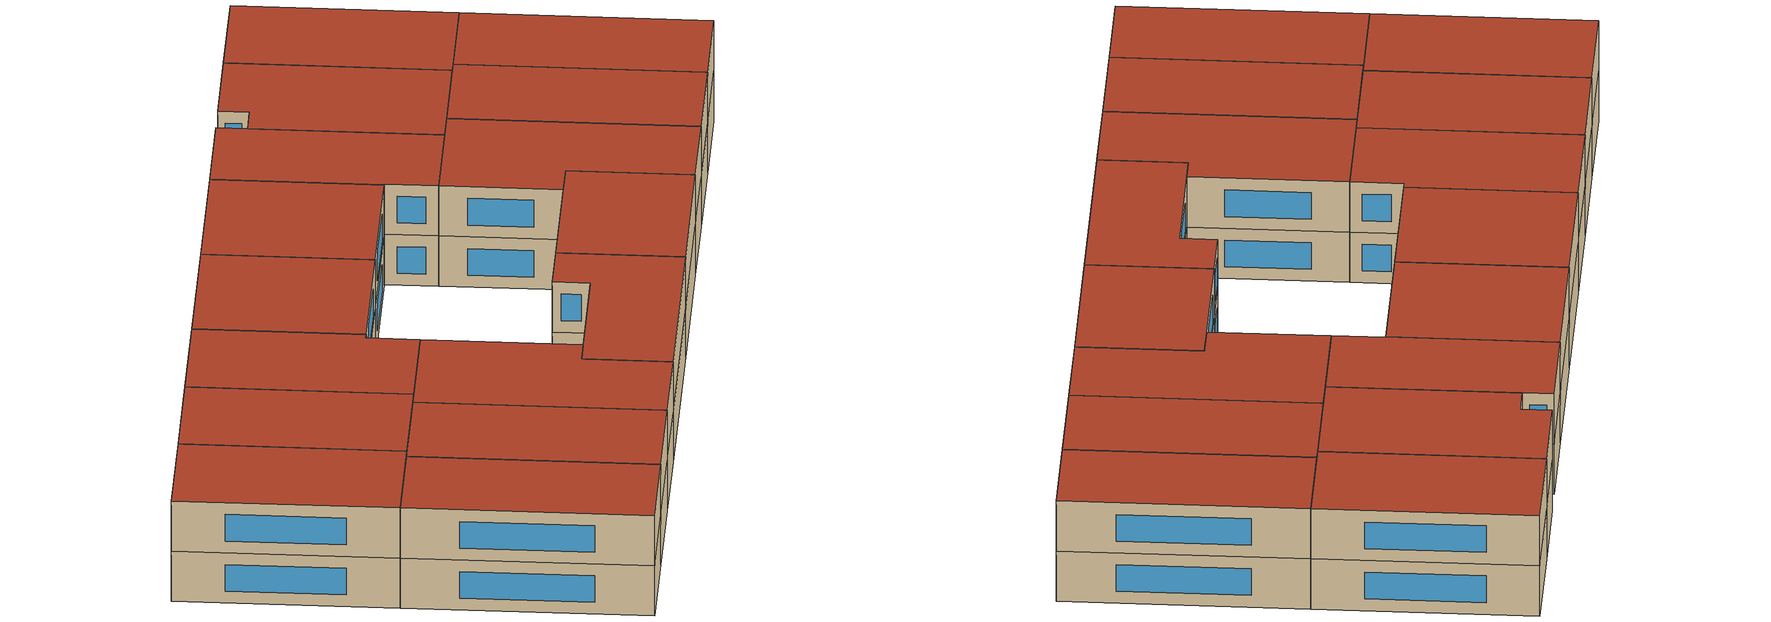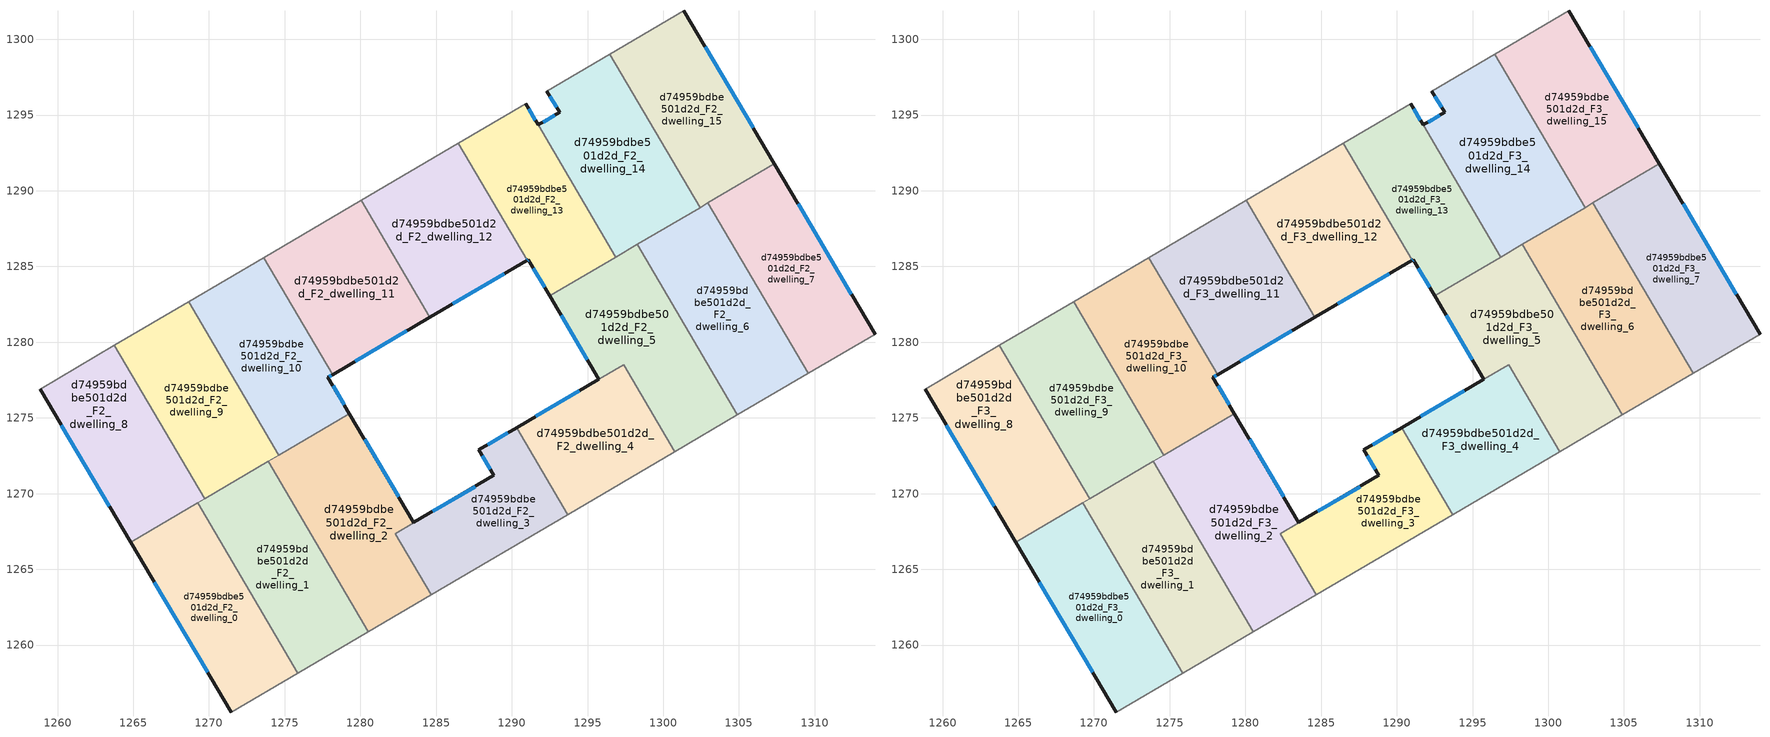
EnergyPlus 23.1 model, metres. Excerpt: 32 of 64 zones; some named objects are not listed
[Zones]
d74959bdbe501d2d_F2_dwelling_0
 floor to d74959bdbe501d2d_F1_dwelling_0 (EU_floor_Construction): 1269.25,1269.39 1275.86,1258.14 1271.47,1255.56 1264.82,1266.79 z6
 wall outside (EU_wall_Construction): 1264.82,1266.79 1271.47,1255.56 z6:9
 wall to d74959bdbe501d2d_F2_dwelling_1 (EU_wall_Construction): 1275.86,1258.14 1269.25,1269.39 z6:9
 wall adiabatic (EU_wall_Construction): 1271.47,1255.56 1275.86,1258.14 z6:9
 wall to d74959bdbe501d2d_F2_dwelling_8 (EU_wall_Construction): 1269.25,1269.39 1264.82,1266.79 z6:9
 window (EU_Window_Construction): 1266.38,1264.16 1269.91,1258.2 z6.7:8.3
d74959bdbe501d2d_F2_dwelling_1
 floor to d74959bdbe501d2d_F1_dwelling_1 (EU_floor_Construction): 1273.91,1272.14 1280.53,1260.88 1275.86,1258.14 1269.25,1269.39 z6
 wall to d74959bdbe501d2d_F2_dwelling_2 (EU_wall_Construction): 1280.53,1260.88 1273.91,1272.14 z6:9
 wall adiabatic (EU_wall_Construction): 1275.86,1258.14 1280.53,1260.88 z6:9
 wall to d74959bdbe501d2d_F2_dwelling_9 (EU_wall_Construction): 1273.91,1272.14 1269.71,1269.66 z6:9
 wall to d74959bdbe501d2d_F2_dwelling_8 (EU_wall_Construction): 1269.71,1269.66 1269.25,1269.39 z6:9
d74959bdbe501d2d_F2_dwelling_10
 floor to d74959bdbe501d2d_F1_dwelling_10 (EU_floor_Construction): 1273.62,1285.59 1278.16,1277.86 1277.86,1277.69 1279.28,1275.29 1274.6,1272.54 1268.66,1282.67 z6
 wall outside (EU_wall_Construction): 1279.28,1275.29 1277.86,1277.69 1278.16,1277.86 z6:9
 wall to d74959bdbe501d2d_F2_dwelling_9 (EU_wall_Construction): 1268.66,1282.67 1274.6,1272.54 z6:9
 wall adiabatic (EU_wall_Construction): 1273.62,1285.59 1268.66,1282.67 z6:9
 wall to d74959bdbe501d2d_F2_dwelling_11 (EU_wall_Construction): 1278.16,1277.86 1273.62,1285.59 z6:9
 wall to d74959bdbe501d2d_F2_dwelling_2 (EU_wall_Construction): 1274.6,1272.54 1279.28,1275.29 z6:9
 window (EU_Window_Construction): 1277.93,1277.73 1278.09,1277.82 / 1278.95,1275.85 1278.19,1277.12 z6.7:8.3
d74959bdbe501d2d_F2_dwelling_11
 floor to d74959bdbe501d2d_F1_dwelling_11 (EU_floor_Construction): 1280.05,1289.36 1284.58,1281.64 1278.16,1277.86 1273.62,1285.59 z6
 wall outside (EU_wall_Construction): 1278.16,1277.86 1284.58,1281.64 z6:9
 wall to d74959bdbe501d2d_F2_dwelling_12 (EU_wall_Construction): 1284.58,1281.64 1280.05,1289.36 z6:9
 wall adiabatic (EU_wall_Construction): 1280.05,1289.36 1273.62,1285.59 z6:9
 window (EU_Window_Construction): 1279.67,1278.75 1283.08,1280.75 z6.7:8.3
d74959bdbe501d2d_F2_dwelling_12
 floor to d74959bdbe501d2d_F1_dwelling_12 (EU_floor_Construction): 1286.47,1293.13 1291.01,1285.41 1284.58,1281.64 1280.05,1289.36 z6
 wall outside (EU_wall_Construction): 1284.58,1281.64 1291.01,1285.41 z6:9
 wall to d74959bdbe501d2d_F2_dwelling_13 (EU_wall_Construction): 1291.01,1285.41 1286.47,1293.13 z6:9
 wall adiabatic (EU_wall_Construction): 1286.47,1293.13 1280.05,1289.36 z6:9
 window (EU_Window_Construction): 1286.09,1282.52 1289.5,1284.53 z6.7:8.3
d74959bdbe501d2d_F2_dwelling_13
 floor to d74959bdbe501d2d_F1_dwelling_13 (EU_floor_Construction): 1291.74,1294.34 1296.87,1285.62 1292.49,1283.05 1291.08,1285.45 1291.01,1285.41 1286.47,1293.13 1290.91,1295.74 z6
 wall outside (EU_wall_Construction): 1291.74,1294.34 1290.91,1295.74 / 1291.01,1285.41 1291.08,1285.45 1292.49,1283.05 z6:9
 wall adiabatic (EU_wall_Construction): 1290.91,1295.74 1286.47,1293.13 z6:9
 wall to d74959bdbe501d2d_F2_dwelling_14 (EU_wall_Construction): 1296.87,1285.62 1291.74,1294.34 z6:9
 wall to d74959bdbe501d2d_F2_dwelling_5 (EU_wall_Construction): 1292.49,1283.05 1296.87,1285.62 z6:9
 window (EU_Window_Construction): 1291.55,1294.67 1291.11,1295.41 / 1291.41,1284.89 1292.16,1283.62 / 1291.02,1285.42 1291.06,1285.44 z6.7:8.3
d74959bdbe501d2d_F2_dwelling_14
 floor to d74959bdbe501d2d_F1_dwelling_14 (EU_floor_Construction): 1296.48,1299.02 1302.43,1288.89 1296.87,1285.62 1291.74,1294.34 1293.15,1295.18 1292.32,1296.58 z6
 wall outside (EU_wall_Construction): 1292.32,1296.58 1293.15,1295.18 1291.74,1294.34 z6:9
 wall adiabatic (EU_wall_Construction): 1296.48,1299.02 1292.32,1296.58 z6:9
 wall to d74959bdbe501d2d_F2_dwelling_15 (EU_wall_Construction): 1302.43,1288.89 1296.48,1299.02 z6:9
 wall to d74959bdbe501d2d_F2_dwelling_6 (EU_wall_Construction): 1298.28,1286.45 1302.43,1288.89 z6:9
 wall to d74959bdbe501d2d_F2_dwelling_5 (EU_wall_Construction): 1296.87,1285.62 1298.28,1286.45 z6:9
 window (EU_Window_Construction): 1292.82,1294.98 1292.07,1294.54 / 1292.51,1296.25 1292.95,1295.5 z6.7:8.3
d74959bdbe501d2d_F2_dwelling_15
 floor to d74959bdbe501d2d_F1_dwelling_15 (EU_floor_Construction): 1301.37,1301.89 1307.34,1291.78 1302.43,1288.89 1296.48,1299.02 z6
 wall outside (EU_wall_Construction): 1307.34,1291.78 1301.37,1301.89 z6:9
 wall adiabatic (EU_wall_Construction): 1301.37,1301.89 1296.48,1299.02 z6:9
 wall to d74959bdbe501d2d_F2_dwelling_7 (EU_wall_Construction): 1302.95,1289.2 1307.34,1291.78 z6:9
 wall to d74959bdbe501d2d_F2_dwelling_6 (EU_wall_Construction): 1302.43,1288.89 1302.95,1289.2 z6:9
 window (EU_Window_Construction): 1305.94,1294.15 1302.77,1299.51 z6.7:8.3
d74959bdbe501d2d_F2_dwelling_2
 floor to d74959bdbe501d2d_F1_dwelling_2 (EU_floor_Construction): 1279.28,1275.29 1283.53,1268.09 1282.3,1267.37 1284.68,1263.32 1280.53,1260.88 1273.91,1272.14 z6
 wall outside (EU_wall_Construction): 1283.53,1268.09 1279.28,1275.29 z6:9
 wall to d74959bdbe501d2d_F2_dwelling_3 (EU_wall_Construction): 1284.68,1263.32 1282.3,1267.37 1283.53,1268.09 z6:9
 wall adiabatic (EU_wall_Construction): 1280.53,1260.88 1284.68,1263.32 z6:9
 wall to d74959bdbe501d2d_F2_dwelling_9 (EU_wall_Construction): 1274.6,1272.54 1273.91,1272.14 z6:9
 window (EU_Window_Construction): 1282.53,1269.78 1280.28,1273.6 z6.7:8.3
d74959bdbe501d2d_F2_dwelling_3
 floor to d74959bdbe501d2d_F1_dwelling_3 (EU_floor_Construction): 1290.31,1274.36 1293.69,1268.61 1284.68,1263.32 1282.3,1267.37 1283.53,1268.1 1288.81,1271.2 1287.81,1272.89 z6
 wall outside (EU_wall_Construction): 1290.31,1274.36 1287.81,1272.89 1288.81,1271.2 1283.53,1268.1 z6:9
 wall to d74959bdbe501d2d_F2_dwelling_4 (EU_wall_Construction): 1293.69,1268.61 1290.31,1274.36 z6:9
 wall adiabatic (EU_wall_Construction): 1284.68,1263.32 1293.69,1268.61 z6:9
 window (EU_Window_Construction): 1289.73,1274.02 1288.4,1273.24 / 1287.57,1270.47 1284.77,1268.82 / 1288.04,1272.49 1288.57,1271.6 z6.7:8.3
d74959bdbe501d2d_F2_dwelling_4
 floor to d74959bdbe501d2d_F1_dwelling_4 (EU_floor_Construction): 1297.38,1278.5 1300.75,1272.76 1293.69,1268.61 1290.31,1274.36 1295.75,1277.55 z6
 wall outside (EU_wall_Construction): 1295.74,1277.55 1290.31,1274.36 z6:9
 wall adiabatic (EU_wall_Construction): 1293.69,1268.61 1300.75,1272.76 z6:9
 wall to d74959bdbe501d2d_F2_dwelling_5 (EU_wall_Construction): 1300.75,1272.76 1297.38,1278.5 1295.75,1277.55 z6:9
 window (EU_Window_Construction): 1294.47,1276.8 1291.59,1275.11 z6.7:8.3
d74959bdbe501d2d_F2_dwelling_5
 floor to d74959bdbe501d2d_F1_dwelling_5 (EU_floor_Construction): 1298.28,1286.45 1304.89,1275.19 1300.75,1272.76 1297.38,1278.51 1295.75,1277.55 1292.49,1283.05 z6
 wall outside (EU_wall_Construction): 1292.49,1283.05 1295.75,1277.55 z6:9
 wall adiabatic (EU_wall_Construction): 1300.75,1272.76 1304.89,1275.19 z6:9
 wall to d74959bdbe501d2d_F2_dwelling_6 (EU_wall_Construction): 1304.89,1275.19 1298.28,1286.45 z6:9
 window (EU_Window_Construction): 1293.26,1281.76 1294.98,1278.84 z6.7:8.3
d74959bdbe501d2d_F2_dwelling_6
 floor to d74959bdbe501d2d_F1_dwelling_6 (EU_floor_Construction): 1302.95,1289.2 1309.57,1277.94 1304.89,1275.19 1298.28,1286.45 z6
 wall to d74959bdbe501d2d_F2_dwelling_7 (EU_wall_Construction): 1309.57,1277.94 1302.95,1289.2 z6:9
 wall adiabatic (EU_wall_Construction): 1304.89,1275.19 1309.57,1277.94 z6:9
d74959bdbe501d2d_F2_dwelling_7
 floor to d74959bdbe501d2d_F1_dwelling_7 (EU_floor_Construction): 1307.34,1291.78 1313.98,1280.53 1309.57,1277.94 1302.95,1289.2 z6
 wall outside (EU_wall_Construction): 1313.98,1280.53 1307.34,1291.78 z6:9
 wall adiabatic (EU_wall_Construction): 1309.57,1277.94 1313.98,1280.53 z6:9
 window (EU_Window_Construction): 1312.42,1283.17 1308.9,1289.14 z6.7:8.3
d74959bdbe501d2d_F2_dwelling_8
 floor to d74959bdbe501d2d_F1_dwelling_8 (EU_floor_Construction): 1263.76,1279.79 1269.71,1269.66 1264.82,1266.79 1258.84,1276.9 z6
 wall outside (EU_wall_Construction): 1258.84,1276.9 1264.82,1266.79 z6:9
 wall to d74959bdbe501d2d_F2_dwelling_9 (EU_wall_Construction): 1269.71,1269.66 1263.76,1279.79 z6:9
 wall adiabatic (EU_wall_Construction): 1263.76,1279.79 1258.84,1276.9 z6:9
 window (EU_Window_Construction): 1260.25,1274.53 1263.42,1269.17 z6.7:8.3
d74959bdbe501d2d_F2_dwelling_9
 floor to d74959bdbe501d2d_F1_dwelling_9 (EU_floor_Construction): 1268.66,1282.67 1274.6,1272.54 1269.71,1269.66 1263.76,1279.79 z6
 wall adiabatic (EU_wall_Construction): 1268.66,1282.67 1263.76,1279.79 z6:9
d74959bdbe501d2d_F3_dwelling_0
 floor to d74959bdbe501d2d_F2_dwelling_0 (EU_floor_Construction): 1269.25,1269.39 1275.86,1258.14 1271.47,1255.56 1264.82,1266.79 z9
 wall outside (EU_wall_Construction): 1264.82,1266.79 1271.47,1255.56 z9:12
 wall to d74959bdbe501d2d_F3_dwelling_1 (EU_wall_Construction): 1275.86,1258.14 1269.25,1269.39 z9:12
 wall adiabatic (EU_wall_Construction): 1271.47,1255.56 1275.86,1258.14 z9:12
 wall to d74959bdbe501d2d_F3_dwelling_8 (EU_wall_Construction): 1269.25,1269.39 1264.82,1266.79 z9:12
 window (EU_Window_Construction): 1266.38,1264.16 1269.91,1258.2 z9.7:11.3
 roof outside (EU_roof_Construction): 1275.86,1258.14 1269.25,1269.39 1264.82,1266.79 1271.47,1255.56 z12
d74959bdbe501d2d_F3_dwelling_1
 floor to d74959bdbe501d2d_F2_dwelling_1 (EU_floor_Construction): 1273.91,1272.14 1280.53,1260.88 1275.86,1258.14 1269.25,1269.39 z9
 wall to d74959bdbe501d2d_F3_dwelling_2 (EU_wall_Construction): 1280.53,1260.88 1273.91,1272.14 z9:12
 wall adiabatic (EU_wall_Construction): 1275.86,1258.14 1280.53,1260.88 z9:12
 wall to d74959bdbe501d2d_F3_dwelling_9 (EU_wall_Construction): 1273.91,1272.14 1269.71,1269.66 z9:12
 wall to d74959bdbe501d2d_F3_dwelling_8 (EU_wall_Construction): 1269.71,1269.66 1269.25,1269.39 z9:12
 roof outside (EU_roof_Construction): 1280.53,1260.88 1273.91,1272.14 1269.25,1269.39 1275.86,1258.14 z12
d74959bdbe501d2d_F3_dwelling_10
 floor to d74959bdbe501d2d_F2_dwelling_10 (EU_floor_Construction): 1273.62,1285.59 1278.16,1277.86 1277.86,1277.69 1279.28,1275.29 1274.6,1272.54 1268.66,1282.67 z9
 wall outside (EU_wall_Construction): 1279.28,1275.29 1277.86,1277.69 1278.16,1277.86 z9:12
 wall to d74959bdbe501d2d_F3_dwelling_9 (EU_wall_Construction): 1268.66,1282.67 1274.6,1272.54 z9:12
 wall adiabatic (EU_wall_Construction): 1273.62,1285.59 1268.66,1282.67 z9:12
 wall to d74959bdbe501d2d_F3_dwelling_11 (EU_wall_Construction): 1278.16,1277.86 1273.62,1285.59 z9:12
 wall to d74959bdbe501d2d_F3_dwelling_2 (EU_wall_Construction): 1274.6,1272.54 1279.28,1275.29 z9:12
 window (EU_Window_Construction): 1277.93,1277.73 1278.09,1277.82 / 1278.95,1275.85 1278.19,1277.12 z9.7:11.3
 roof outside (EU_roof_Construction): 1279.28,1275.29 1277.86,1277.69 1278.16,1277.86 1273.62,1285.59 1268.66,1282.67 1274.6,1272.54 z12
d74959bdbe501d2d_F3_dwelling_11
 floor to d74959bdbe501d2d_F2_dwelling_11 (EU_floor_Construction): 1280.05,1289.36 1284.58,1281.64 1278.16,1277.86 1273.62,1285.59 z9
 wall outside (EU_wall_Construction): 1278.16,1277.86 1284.58,1281.64 z9:12
 wall to d74959bdbe501d2d_F3_dwelling_12 (EU_wall_Construction): 1284.58,1281.64 1280.05,1289.36 z9:12
 wall adiabatic (EU_wall_Construction): 1280.05,1289.36 1273.62,1285.59 z9:12
 window (EU_Window_Construction): 1279.67,1278.75 1283.08,1280.75 z9.7:11.3
 roof outside (EU_roof_Construction): 1284.58,1281.64 1280.05,1289.36 1273.62,1285.59 1278.16,1277.86 z12
d74959bdbe501d2d_F3_dwelling_12
 floor to d74959bdbe501d2d_F2_dwelling_12 (EU_floor_Construction): 1286.47,1293.13 1291.01,1285.41 1284.58,1281.64 1280.05,1289.36 z9
 wall outside (EU_wall_Construction): 1284.58,1281.64 1291.01,1285.41 z9:12
 wall to d74959bdbe501d2d_F3_dwelling_13 (EU_wall_Construction): 1291.01,1285.41 1286.47,1293.13 z9:12
 wall adiabatic (EU_wall_Construction): 1286.47,1293.13 1280.05,1289.36 z9:12
 window (EU_Window_Construction): 1286.09,1282.52 1289.5,1284.53 z9.7:11.3
 roof outside (EU_roof_Construction): 1291.01,1285.41 1286.47,1293.13 1280.05,1289.36 1284.58,1281.64 z12
d74959bdbe501d2d_F3_dwelling_13
 floor to d74959bdbe501d2d_F2_dwelling_13 (EU_floor_Construction): 1291.74,1294.34 1296.87,1285.62 1292.49,1283.05 1291.08,1285.45 1291.01,1285.41 1286.47,1293.13 1290.91,1295.74 z9
 wall outside (EU_wall_Construction): 1291.74,1294.34 1290.91,1295.74 / 1291.01,1285.41 1291.08,1285.45 1292.49,1283.05 z9:12
 wall adiabatic (EU_wall_Construction): 1290.91,1295.74 1286.47,1293.13 z9:12
 wall to d74959bdbe501d2d_F3_dwelling_14 (EU_wall_Construction): 1296.87,1285.62 1291.74,1294.34 z9:12
 wall to d74959bdbe501d2d_F3_dwelling_5 (EU_wall_Construction): 1292.49,1283.05 1296.87,1285.62 z9:12
 window (EU_Window_Construction): 1291.55,1294.67 1291.11,1295.41 / 1291.41,1284.89 1292.16,1283.62 / 1291.02,1285.42 1291.06,1285.44 z9.7:11.3
 roof outside (EU_roof_Construction): 1296.87,1285.62 1291.74,1294.34 1290.91,1295.74 1286.47,1293.13 1291.01,1285.41 1291.08,1285.45 1292.49,1283.05 z12
d74959bdbe501d2d_F3_dwelling_14
 floor to d74959bdbe501d2d_F2_dwelling_14 (EU_floor_Construction): 1296.48,1299.02 1302.43,1288.89 1296.87,1285.62 1291.74,1294.34 1293.15,1295.18 1292.32,1296.58 z9
 wall outside (EU_wall_Construction): 1292.32,1296.58 1293.15,1295.18 1291.74,1294.34 z9:12
 wall adiabatic (EU_wall_Construction): 1296.48,1299.02 1292.32,1296.58 z9:12
 wall to d74959bdbe501d2d_F3_dwelling_15 (EU_wall_Construction): 1302.43,1288.89 1296.48,1299.02 z9:12
 wall to d74959bdbe501d2d_F3_dwelling_6 (EU_wall_Construction): 1298.28,1286.45 1302.43,1288.89 z9:12
 wall to d74959bdbe501d2d_F3_dwelling_5 (EU_wall_Construction): 1296.87,1285.62 1298.28,1286.45 z9:12
 window (EU_Window_Construction): 1292.82,1294.98 1292.07,1294.54 / 1292.51,1296.25 1292.95,1295.5 z9.7:11.3
 roof outside (EU_roof_Construction): 1302.43,1288.89 1296.48,1299.02 1292.32,1296.58 1293.15,1295.18 1291.74,1294.34 1296.87,1285.62 z12
d74959bdbe501d2d_F3_dwelling_15
 floor to d74959bdbe501d2d_F2_dwelling_15 (EU_floor_Construction): 1301.37,1301.89 1307.34,1291.78 1302.43,1288.89 1296.48,1299.02 z9
 wall outside (EU_wall_Construction): 1307.34,1291.78 1301.37,1301.89 z9:12
 wall adiabatic (EU_wall_Construction): 1301.37,1301.89 1296.48,1299.02 z9:12
 wall to d74959bdbe501d2d_F3_dwelling_7 (EU_wall_Construction): 1302.95,1289.2 1307.34,1291.78 z9:12
 wall to d74959bdbe501d2d_F3_dwelling_6 (EU_wall_Construction): 1302.43,1288.89 1302.95,1289.2 z9:12
 window (EU_Window_Construction): 1305.94,1294.15 1302.77,1299.51 z9.7:11.3
 roof outside (EU_roof_Construction): 1307.34,1291.78 1301.37,1301.89 1296.48,1299.02 1302.43,1288.89 z12
d74959bdbe501d2d_F3_dwelling_2
 floor to d74959bdbe501d2d_F2_dwelling_2 (EU_floor_Construction): 1279.28,1275.29 1283.53,1268.09 1282.3,1267.37 1284.68,1263.32 1280.53,1260.88 1273.91,1272.14 z9
 wall outside (EU_wall_Construction): 1283.53,1268.09 1279.28,1275.29 z9:12
 wall to d74959bdbe501d2d_F3_dwelling_3 (EU_wall_Construction): 1284.68,1263.32 1282.3,1267.37 1283.53,1268.09 z9:12
 wall adiabatic (EU_wall_Construction): 1280.53,1260.88 1284.68,1263.32 z9:12
 wall to d74959bdbe501d2d_F3_dwelling_9 (EU_wall_Construction): 1274.6,1272.54 1273.91,1272.14 z9:12
 window (EU_Window_Construction): 1282.53,1269.78 1280.28,1273.6 z9.7:11.3
 roof outside (EU_roof_Construction): 1284.68,1263.32 1282.3,1267.37 1283.53,1268.09 1279.28,1275.29 1273.91,1272.14 1280.53,1260.88 z12
d74959bdbe501d2d_F3_dwelling_3
 floor to d74959bdbe501d2d_F2_dwelling_3 (EU_floor_Construction): 1290.31,1274.36 1293.69,1268.61 1284.68,1263.32 1282.3,1267.37 1283.53,1268.1 1288.81,1271.2 1287.81,1272.89 z9
 wall outside (EU_wall_Construction): 1290.31,1274.36 1287.81,1272.89 1288.81,1271.2 1283.53,1268.1 z9:12
 wall to d74959bdbe501d2d_F3_dwelling_4 (EU_wall_Construction): 1293.69,1268.61 1290.31,1274.36 z9:12
 wall adiabatic (EU_wall_Construction): 1284.68,1263.32 1293.69,1268.61 z9:12
 window (EU_Window_Construction): 1289.73,1274.02 1288.4,1273.24 / 1287.57,1270.47 1284.77,1268.82 / 1288.04,1272.49 1288.57,1271.6 z9.7:11.3
 roof outside (EU_roof_Construction): 1293.69,1268.61 1290.31,1274.36 1287.81,1272.89 1288.81,1271.2 1283.53,1268.1 1282.3,1267.37 1284.68,1263.32 z12
d74959bdbe501d2d_F3_dwelling_4
 floor to d74959bdbe501d2d_F2_dwelling_4 (EU_floor_Construction): 1297.38,1278.5 1300.75,1272.76 1293.69,1268.61 1290.31,1274.36 1295.75,1277.55 z9
 wall outside (EU_wall_Construction): 1295.74,1277.55 1290.31,1274.36 z9:12
 wall adiabatic (EU_wall_Construction): 1293.69,1268.61 1300.75,1272.76 z9:12
 wall to d74959bdbe501d2d_F3_dwelling_5 (EU_wall_Construction): 1300.75,1272.76 1297.38,1278.5 1295.75,1277.55 z9:12
 window (EU_Window_Construction): 1294.47,1276.8 1291.59,1275.11 z9.7:11.3
 roof outside (EU_roof_Construction): 1300.75,1272.76 1297.38,1278.5 1295.75,1277.55 1290.31,1274.36 1293.69,1268.61 z12
d74959bdbe501d2d_F3_dwelling_5
 floor to d74959bdbe501d2d_F2_dwelling_5 (EU_floor_Construction): 1298.28,1286.45 1304.89,1275.19 1300.75,1272.76 1297.38,1278.51 1295.75,1277.55 1292.49,1283.05 z9
 wall outside (EU_wall_Construction): 1292.49,1283.05 1295.75,1277.55 z9:12
 wall adiabatic (EU_wall_Construction): 1300.75,1272.76 1304.89,1275.19 z9:12
 wall to d74959bdbe501d2d_F3_dwelling_6 (EU_wall_Construction): 1304.89,1275.19 1298.28,1286.45 z9:12
 window (EU_Window_Construction): 1293.26,1281.76 1294.98,1278.84 z9.7:11.3
 roof outside (EU_roof_Construction): 1304.89,1275.19 1298.28,1286.45 1292.49,1283.05 1295.75,1277.55 1297.38,1278.51 1300.75,1272.76 z12
d74959bdbe501d2d_F3_dwelling_6
 floor to d74959bdbe501d2d_F2_dwelling_6 (EU_floor_Construction): 1302.95,1289.2 1309.57,1277.94 1304.89,1275.19 1298.28,1286.45 z9
 wall to d74959bdbe501d2d_F3_dwelling_7 (EU_wall_Construction): 1309.57,1277.94 1302.95,1289.2 z9:12
 wall adiabatic (EU_wall_Construction): 1304.89,1275.19 1309.57,1277.94 z9:12
 roof outside (EU_roof_Construction): 1309.57,1277.94 1302.95,1289.2 1298.28,1286.45 1304.89,1275.19 z12
d74959bdbe501d2d_F3_dwelling_7
 floor to d74959bdbe501d2d_F2_dwelling_7 (EU_floor_Construction): 1307.34,1291.78 1313.98,1280.53 1309.57,1277.94 1302.95,1289.2 z9
 wall outside (EU_wall_Construction): 1313.98,1280.53 1307.34,1291.78 z9:12
 wall adiabatic (EU_wall_Construction): 1309.57,1277.94 1313.98,1280.53 z9:12
 window (EU_Window_Construction): 1312.42,1283.17 1308.9,1289.14 z9.7:11.3
 roof outside (EU_roof_Construction): 1313.98,1280.53 1307.34,1291.78 1302.95,1289.2 1309.57,1277.94 z12
d74959bdbe501d2d_F3_dwelling_8
 floor to d74959bdbe501d2d_F2_dwelling_8 (EU_floor_Construction): 1263.76,1279.79 1269.71,1269.66 1264.82,1266.79 1258.84,1276.9 z9
 wall outside (EU_wall_Construction): 1258.84,1276.9 1264.82,1266.79 z9:12
 wall to d74959bdbe501d2d_F3_dwelling_9 (EU_wall_Construction): 1269.71,1269.66 1263.76,1279.79 z9:12
 wall adiabatic (EU_wall_Construction): 1263.76,1279.79 1258.84,1276.9 z9:12
 window (EU_Window_Construction): 1260.25,1274.53 1263.42,1269.17 z9.7:11.3
 roof outside (EU_roof_Construction): 1269.71,1269.66 1263.76,1279.79 1258.84,1276.9 1264.82,1266.79 z12
d74959bdbe501d2d_F3_dwelling_9
 floor to d74959bdbe501d2d_F2_dwelling_9 (EU_floor_Construction): 1268.66,1282.67 1274.6,1272.54 1269.71,1269.66 1263.76,1279.79 z9
 wall adiabatic (EU_wall_Construction): 1268.66,1282.67 1263.76,1279.79 z9:12
 roof outside (EU_roof_Construction): 1274.6,1272.54 1268.66,1282.67 1263.76,1279.79 1269.71,1269.66 z12
[Building]
EU S2 Campaign: North Axis=0; Terrain=City; Solar Distribution=FullExterior
[Site:Location]
Budapest.Ferenc.Liszt.Intl.AP: Latitude=47.437; Longitude=19.256; Time Zone=1; Elevation=185
[SizingPeriod:WeatherFileDays]
AnnualSizingPeriod: Begin Month=1; Begin Day of Month=1; End Month=12; End Day of Month=31; Day of Week for Start Day=Monday; Use Weather File Daylight Saving Period=No; Use Weather File Rain and Snow Indicators=No
[MATERIAL]
EU_InternalMass_Material: Roughness=MediumRough; Thickness=0.1; Conductivity=1; Density=1800; Specific Heat=900; Thermal Absorptance=0.9; Solar Absorptance=0.7; Visible Absorptance=0.7
[MATERIAL:NOMASS] Roughness=MediumRough; Thermal Absorptance=0.9; Solar Absorptance=0.7; Visible Absorptance=0.7
Name | Thermal Resistance
EU_wall_NoMass | 0.832559
EU_roof_NoMass | 1.39638
EU_floor_NoMass | 0.872794
[WINDOWMATERIAL:SIMPLEGLAZINGSYSTEM]
EU_Window_SimpleGlazing: UFactor=2.79869; Solar Heat Gain Coefficient=0.75; Visible Transmittance=0.75
[CONSTRUCTION]
EU_wall_Construction: EU_wall_NoMass
EU_roof_Construction: EU_roof_NoMass
EU_floor_Construction: EU_floor_NoMass
EU_Window_Construction: EU_Window_SimpleGlazing
EU_InternalMass_Construction: EU_InternalMass_Material
[ZONE] Type=1; Multiplier=1; Ceiling Height=autocalculate; Floor Area=autocalculate; Part of Total Floor Area=Yes
Name | Volume
d74959bdbe501d2d_F2_dwelling_0; d74959bdbe501d2d_F3_dwelling_0; d74959bdbe501d2d_F2_dwelling_15; d74959bdbe501d2d_F3_dwelling_15 | 200.165
d74959bdbe501d2d_F2_dwelling_1; d74959bdbe501d2d_F3_dwelling_1 | 211.929
d74959bdbe501d2d_F2_dwelling_10; d74959bdbe501d2d_F3_dwelling_10 | 200.147
d74959bdbe501d2d_F2_dwelling_11; d74959bdbe501d2d_F3_dwelling_11 | 200.155
d74959bdbe501d2d_F2_dwelling_12; d74959bdbe501d2d_F3_dwelling_12 | 200.197
d74959bdbe501d2d_F2_dwelling_13; d74959bdbe501d2d_F3_dwelling_13 | 180.98
d74959bdbe501d2d_F2_dwelling_14; d74959bdbe501d2d_F3_dwelling_14 | 219.361
d74959bdbe501d2d_F2_dwelling_2; d74959bdbe501d2d_F3_dwelling_2 | 224.157
d74959bdbe501d2d_F2_dwelling_3; d74959bdbe501d2d_F3_dwelling_3 | 164.436
d74959bdbe501d2d_F2_dwelling_4; d74959bdbe501d2d_F3_dwelling_4 | 163.777
d74959bdbe501d2d_F2_dwelling_5; d74959bdbe501d2d_F3_dwelling_5 | 224.419
d74959bdbe501d2d_F2_dwelling_6; d74959bdbe501d2d_F3_dwelling_6 | 212.307
d74959bdbe501d2d_F2_dwelling_7; d74959bdbe501d2d_F3_dwelling_7 | 200.208
d74959bdbe501d2d_F2_dwelling_8; d74959bdbe501d2d_F3_dwelling_8 | 200.168
d74959bdbe501d2d_F2_dwelling_9; d74959bdbe501d2d_F3_dwelling_9 | 200.183
[INTERNALMASS] Construction=EU_InternalMass_Construction
Name | Zone or ZoneList | Surface Area
d74959bdbe501d2d_F2_dwelling_0_EU_InternalMass | d74959bdbe501d2d_F2_dwelling_0 | 66.7217
d74959bdbe501d2d_F2_dwelling_1_EU_InternalMass | d74959bdbe501d2d_F2_dwelling_1 | 70.6392
d74959bdbe501d2d_F2_dwelling_2_EU_InternalMass | d74959bdbe501d2d_F2_dwelling_2 | 74.7319
d74959bdbe501d2d_F2_dwelling_3_EU_InternalMass | d74959bdbe501d2d_F2_dwelling_3 | 54.8083
d74959bdbe501d2d_F2_dwelling_4_EU_InternalMass | d74959bdbe501d2d_F2_dwelling_4 | 54.5952
d74959bdbe501d2d_F2_dwelling_5_EU_InternalMass | d74959bdbe501d2d_F2_dwelling_5 | 74.8071
d74959bdbe501d2d_F2_dwelling_6_EU_InternalMass | d74959bdbe501d2d_F2_dwelling_6 | 70.769
d74959bdbe501d2d_F2_dwelling_7_EU_InternalMass | d74959bdbe501d2d_F2_dwelling_7 | 66.7359
d74959bdbe501d2d_F2_dwelling_8_EU_InternalMass | d74959bdbe501d2d_F2_dwelling_8 | 66.7227
d74959bdbe501d2d_F2_dwelling_9_EU_InternalMass | d74959bdbe501d2d_F2_dwelling_9 | 66.7277
d74959bdbe501d2d_F2_dwelling_10_EU_InternalMass | d74959bdbe501d2d_F2_dwelling_10 | 66.7161
d74959bdbe501d2d_F2_dwelling_11_EU_InternalMass | d74959bdbe501d2d_F2_dwelling_11 | 66.718
d74959bdbe501d2d_F2_dwelling_12_EU_InternalMass | d74959bdbe501d2d_F2_dwelling_12 | 66.7325
d74959bdbe501d2d_F2_dwelling_13_EU_InternalMass | d74959bdbe501d2d_F2_dwelling_13 | 60.3268
d74959bdbe501d2d_F2_dwelling_14_EU_InternalMass | d74959bdbe501d2d_F2_dwelling_14 | 73.1202
d74959bdbe501d2d_F2_dwelling_15_EU_InternalMass | d74959bdbe501d2d_F2_dwelling_15 | 66.7218
d74959bdbe501d2d_F3_dwelling_0_EU_InternalMass | d74959bdbe501d2d_F3_dwelling_0 | 66.7217
d74959bdbe501d2d_F3_dwelling_1_EU_InternalMass | d74959bdbe501d2d_F3_dwelling_1 | 70.6392
d74959bdbe501d2d_F3_dwelling_2_EU_InternalMass | d74959bdbe501d2d_F3_dwelling_2 | 74.7319
d74959bdbe501d2d_F3_dwelling_3_EU_InternalMass | d74959bdbe501d2d_F3_dwelling_3 | 54.8083
d74959bdbe501d2d_F3_dwelling_4_EU_InternalMass | d74959bdbe501d2d_F3_dwelling_4 | 54.5952
d74959bdbe501d2d_F3_dwelling_5_EU_InternalMass | d74959bdbe501d2d_F3_dwelling_5 | 74.8071
d74959bdbe501d2d_F3_dwelling_6_EU_InternalMass | d74959bdbe501d2d_F3_dwelling_6 | 70.769
d74959bdbe501d2d_F3_dwelling_7_EU_InternalMass | d74959bdbe501d2d_F3_dwelling_7 | 66.7359
d74959bdbe501d2d_F3_dwelling_8_EU_InternalMass | d74959bdbe501d2d_F3_dwelling_8 | 66.7227
d74959bdbe501d2d_F3_dwelling_9_EU_InternalMass | d74959bdbe501d2d_F3_dwelling_9 | 66.7277
d74959bdbe501d2d_F3_dwelling_10_EU_InternalMass | d74959bdbe501d2d_F3_dwelling_10 | 66.7161
d74959bdbe501d2d_F3_dwelling_11_EU_InternalMass | d74959bdbe501d2d_F3_dwelling_11 | 66.718
d74959bdbe501d2d_F3_dwelling_12_EU_InternalMass | d74959bdbe501d2d_F3_dwelling_12 | 66.7325
d74959bdbe501d2d_F3_dwelling_13_EU_InternalMass | d74959bdbe501d2d_F3_dwelling_13 | 60.3268
d74959bdbe501d2d_F3_dwelling_14_EU_InternalMass | d74959bdbe501d2d_F3_dwelling_14 | 73.1202
d74959bdbe501d2d_F3_dwelling_15_EU_InternalMass | d74959bdbe501d2d_F3_dwelling_15 | 66.7218
[OTHEREQUIPMENT] Fuel Type=Electricity; Design Level Calculation Method=Watts/Area; Power per Zone Floor Area=1; Fraction Latent=0; Fraction Radiant=0; Fraction Lost=0; Carbon Dioxide Generation Rate=0; EndUse Subcategory=EU_Step8_InternalGains
Name | Zone or ZoneList or Space or SpaceList | Schedule
EU_Step8_InternalGain_d74959bdbe501d2d_F2_dwelling_0_f000 | d74959bdbe501d2d_F2_dwelling_0 | EU_Step8_GainSchedule_d74959bdbe501d2d_F2_dwelling_0_f000
EU_Step8_InternalGain_d74959bdbe501d2d_F2_dwelling_1_f000 | d74959bdbe501d2d_F2_dwelling_1 | EU_Step8_GainSchedule_d74959bdbe501d2d_F2_dwelling_1_f000
EU_Step8_InternalGain_d74959bdbe501d2d_F2_dwelling_2_f000 | d74959bdbe501d2d_F2_dwelling_2 | EU_Step8_GainSchedule_d74959bdbe501d2d_F2_dwelling_2_f000
EU_Step8_InternalGain_d74959bdbe501d2d_F2_dwelling_3_f000 | d74959bdbe501d2d_F2_dwelling_3 | EU_Step8_GainSchedule_d74959bdbe501d2d_F2_dwelling_3_f000
EU_Step8_InternalGain_d74959bdbe501d2d_F2_dwelling_4_f000 | d74959bdbe501d2d_F2_dwelling_4 | EU_Step8_GainSchedule_d74959bdbe501d2d_F2_dwelling_4_f000
EU_Step8_InternalGain_d74959bdbe501d2d_F2_dwelling_5_f000 | d74959bdbe501d2d_F2_dwelling_5 | EU_Step8_GainSchedule_d74959bdbe501d2d_F2_dwelling_5_f000
EU_Step8_InternalGain_d74959bdbe501d2d_F2_dwelling_6_f000 | d74959bdbe501d2d_F2_dwelling_6 | EU_Step8_GainSchedule_d74959bdbe501d2d_F2_dwelling_6_f000
EU_Step8_InternalGain_d74959bdbe501d2d_F2_dwelling_7_f000 | d74959bdbe501d2d_F2_dwelling_7 | EU_Step8_GainSchedule_d74959bdbe501d2d_F2_dwelling_7_f000
EU_Step8_InternalGain_d74959bdbe501d2d_F2_dwelling_8_f000 | d74959bdbe501d2d_F2_dwelling_8 | EU_Step8_GainSchedule_d74959bdbe501d2d_F2_dwelling_8_f000
EU_Step8_InternalGain_d74959bdbe501d2d_F2_dwelling_9_f000 | d74959bdbe501d2d_F2_dwelling_9 | EU_Step8_GainSchedule_d74959bdbe501d2d_F2_dwelling_9_f000
EU_Step8_InternalGain_d74959bdbe501d2d_F2_dwelling_10_f000 | d74959bdbe501d2d_F2_dwelling_10 | EU_Step8_GainSchedule_d74959bdbe501d2d_F2_dwelling_10_f000
EU_Step8_InternalGain_d74959bdbe501d2d_F2_dwelling_11_f000 | d74959bdbe501d2d_F2_dwelling_11 | EU_Step8_GainSchedule_d74959bdbe501d2d_F2_dwelling_11_f000
EU_Step8_InternalGain_d74959bdbe501d2d_F2_dwelling_12_f000 | d74959bdbe501d2d_F2_dwelling_12 | EU_Step8_GainSchedule_d74959bdbe501d2d_F2_dwelling_12_f000
EU_Step8_InternalGain_d74959bdbe501d2d_F2_dwelling_13_f000 | d74959bdbe501d2d_F2_dwelling_13 | EU_Step8_GainSchedule_d74959bdbe501d2d_F2_dwelling_13_f000
EU_Step8_InternalGain_d74959bdbe501d2d_F2_dwelling_14_f000 | d74959bdbe501d2d_F2_dwelling_14 | EU_Step8_GainSchedule_d74959bdbe501d2d_F2_dwelling_14_f000
EU_Step8_InternalGain_d74959bdbe501d2d_F2_dwelling_15_f000 | d74959bdbe501d2d_F2_dwelling_15 | EU_Step8_GainSchedule_d74959bdbe501d2d_F2_dwelling_15_f000
EU_Step8_InternalGain_d74959bdbe501d2d_F3_dwelling_0_f000 | d74959bdbe501d2d_F3_dwelling_0 | EU_Step8_GainSchedule_d74959bdbe501d2d_F3_dwelling_0_f000
EU_Step8_InternalGain_d74959bdbe501d2d_F3_dwelling_1_f000 | d74959bdbe501d2d_F3_dwelling_1 | EU_Step8_GainSchedule_d74959bdbe501d2d_F3_dwelling_1_f000
EU_Step8_InternalGain_d74959bdbe501d2d_F3_dwelling_2_f000 | d74959bdbe501d2d_F3_dwelling_2 | EU_Step8_GainSchedule_d74959bdbe501d2d_F3_dwelling_2_f000
EU_Step8_InternalGain_d74959bdbe501d2d_F3_dwelling_3_f000 | d74959bdbe501d2d_F3_dwelling_3 | EU_Step8_GainSchedule_d74959bdbe501d2d_F3_dwelling_3_f000
EU_Step8_InternalGain_d74959bdbe501d2d_F3_dwelling_4_f000 | d74959bdbe501d2d_F3_dwelling_4 | EU_Step8_GainSchedule_d74959bdbe501d2d_F3_dwelling_4_f000
EU_Step8_InternalGain_d74959bdbe501d2d_F3_dwelling_5_f000 | d74959bdbe501d2d_F3_dwelling_5 | EU_Step8_GainSchedule_d74959bdbe501d2d_F3_dwelling_5_f000
EU_Step8_InternalGain_d74959bdbe501d2d_F3_dwelling_6_f000 | d74959bdbe501d2d_F3_dwelling_6 | EU_Step8_GainSchedule_d74959bdbe501d2d_F3_dwelling_6_f000
EU_Step8_InternalGain_d74959bdbe501d2d_F3_dwelling_7_f000 | d74959bdbe501d2d_F3_dwelling_7 | EU_Step8_GainSchedule_d74959bdbe501d2d_F3_dwelling_7_f000
EU_Step8_InternalGain_d74959bdbe501d2d_F3_dwelling_8_f000 | d74959bdbe501d2d_F3_dwelling_8 | EU_Step8_GainSchedule_d74959bdbe501d2d_F3_dwelling_8_f000
EU_Step8_InternalGain_d74959bdbe501d2d_F3_dwelling_9_f000 | d74959bdbe501d2d_F3_dwelling_9 | EU_Step8_GainSchedule_d74959bdbe501d2d_F3_dwelling_9_f000
EU_Step8_InternalGain_d74959bdbe501d2d_F3_dwelling_10_f000 | d74959bdbe501d2d_F3_dwelling_10 | EU_Step8_GainSchedule_d74959bdbe501d2d_F3_dwelling_10_f000
EU_Step8_InternalGain_d74959bdbe501d2d_F3_dwelling_11_f000 | d74959bdbe501d2d_F3_dwelling_11 | EU_Step8_GainSchedule_d74959bdbe501d2d_F3_dwelling_11_f000
EU_Step8_InternalGain_d74959bdbe501d2d_F3_dwelling_12_f000 | d74959bdbe501d2d_F3_dwelling_12 | EU_Step8_GainSchedule_d74959bdbe501d2d_F3_dwelling_12_f000
EU_Step8_InternalGain_d74959bdbe501d2d_F3_dwelling_13_f000 | d74959bdbe501d2d_F3_dwelling_13 | EU_Step8_GainSchedule_d74959bdbe501d2d_F3_dwelling_13_f000
EU_Step8_InternalGain_d74959bdbe501d2d_F3_dwelling_14_f000 | d74959bdbe501d2d_F3_dwelling_14 | EU_Step8_GainSchedule_d74959bdbe501d2d_F3_dwelling_14_f000
EU_Step8_InternalGain_d74959bdbe501d2d_F3_dwelling_15_f000 | d74959bdbe501d2d_F3_dwelling_15 | EU_Step8_GainSchedule_d74959bdbe501d2d_F3_dwelling_15_f000
[ZONEVENTILATION:DESIGNFLOWRATE] Schedule=EU_AlwaysOn; Design Flow Rate Calculation Method=AirChanges/Hour; Air Changes per Hour=0.475469; Ventilation Type=Natural; Fan Pressure Rise=0; Fan Total Efficiency=1; Constant Term Coefficient=1; Temperature Term Coefficient=0; Velocity Term Coefficient=0; Velocity Squared Term Coefficient=0; Minimum Indoor Temperature=-100; Maximum Indoor Temperature=100; Delta Temperature=-100; Minimum Outdoor Temperature=-100; Maximum Outdoor Temperature=100; Maximum Wind Speed=40
Name | Zone or ZoneList or Space or SpaceList
EU_ConstantAir_d74959bdbe501d2d_F2_dwelling_0 | d74959bdbe501d2d_F2_dwelling_0
EU_ConstantAir_d74959bdbe501d2d_F2_dwelling_1 | d74959bdbe501d2d_F2_dwelling_1
EU_ConstantAir_d74959bdbe501d2d_F2_dwelling_2 | d74959bdbe501d2d_F2_dwelling_2
EU_ConstantAir_d74959bdbe501d2d_F2_dwelling_3 | d74959bdbe501d2d_F2_dwelling_3
EU_ConstantAir_d74959bdbe501d2d_F2_dwelling_4 | d74959bdbe501d2d_F2_dwelling_4
EU_ConstantAir_d74959bdbe501d2d_F2_dwelling_5 | d74959bdbe501d2d_F2_dwelling_5
EU_ConstantAir_d74959bdbe501d2d_F2_dwelling_6 | d74959bdbe501d2d_F2_dwelling_6
EU_ConstantAir_d74959bdbe501d2d_F2_dwelling_7 | d74959bdbe501d2d_F2_dwelling_7
EU_ConstantAir_d74959bdbe501d2d_F2_dwelling_8 | d74959bdbe501d2d_F2_dwelling_8
EU_ConstantAir_d74959bdbe501d2d_F2_dwelling_9 | d74959bdbe501d2d_F2_dwelling_9
EU_ConstantAir_d74959bdbe501d2d_F2_dwelling_10 | d74959bdbe501d2d_F2_dwelling_10
EU_ConstantAir_d74959bdbe501d2d_F2_dwelling_11 | d74959bdbe501d2d_F2_dwelling_11
EU_ConstantAir_d74959bdbe501d2d_F2_dwelling_12 | d74959bdbe501d2d_F2_dwelling_12
EU_ConstantAir_d74959bdbe501d2d_F2_dwelling_13 | d74959bdbe501d2d_F2_dwelling_13
EU_ConstantAir_d74959bdbe501d2d_F2_dwelling_14 | d74959bdbe501d2d_F2_dwelling_14
EU_ConstantAir_d74959bdbe501d2d_F2_dwelling_15 | d74959bdbe501d2d_F2_dwelling_15
EU_ConstantAir_d74959bdbe501d2d_F3_dwelling_0 | d74959bdbe501d2d_F3_dwelling_0
EU_ConstantAir_d74959bdbe501d2d_F3_dwelling_1 | d74959bdbe501d2d_F3_dwelling_1
EU_ConstantAir_d74959bdbe501d2d_F3_dwelling_2 | d74959bdbe501d2d_F3_dwelling_2
EU_ConstantAir_d74959bdbe501d2d_F3_dwelling_3 | d74959bdbe501d2d_F3_dwelling_3
EU_ConstantAir_d74959bdbe501d2d_F3_dwelling_4 | d74959bdbe501d2d_F3_dwelling_4
EU_ConstantAir_d74959bdbe501d2d_F3_dwelling_5 | d74959bdbe501d2d_F3_dwelling_5
EU_ConstantAir_d74959bdbe501d2d_F3_dwelling_6 | d74959bdbe501d2d_F3_dwelling_6
EU_ConstantAir_d74959bdbe501d2d_F3_dwelling_7 | d74959bdbe501d2d_F3_dwelling_7
EU_ConstantAir_d74959bdbe501d2d_F3_dwelling_8 | d74959bdbe501d2d_F3_dwelling_8
EU_ConstantAir_d74959bdbe501d2d_F3_dwelling_9 | d74959bdbe501d2d_F3_dwelling_9
EU_ConstantAir_d74959bdbe501d2d_F3_dwelling_10 | d74959bdbe501d2d_F3_dwelling_10
EU_ConstantAir_d74959bdbe501d2d_F3_dwelling_11 | d74959bdbe501d2d_F3_dwelling_11
EU_ConstantAir_d74959bdbe501d2d_F3_dwelling_12 | d74959bdbe501d2d_F3_dwelling_12
EU_ConstantAir_d74959bdbe501d2d_F3_dwelling_13 | d74959bdbe501d2d_F3_dwelling_13
EU_ConstantAir_d74959bdbe501d2d_F3_dwelling_14 | d74959bdbe501d2d_F3_dwelling_14
EU_ConstantAir_d74959bdbe501d2d_F3_dwelling_15 | d74959bdbe501d2d_F3_dwelling_15
[HVACTEMPLATE:THERMOSTAT] Constant Heating Setpoint=20; Constant Cooling Setpoint=50
EU_HeatOnly_d74959bdbe501d2d_F2_dwelling_5; EU_HeatOnly_d74959bdbe501d2d_F2_dwelling_6; EU_HeatOnly_d74959bdbe501d2d_F2_dwelling_7; EU_HeatOnly_d74959bdbe501d2d_F2_dwelling_8; EU_HeatOnly_d74959bdbe501d2d_F2_dwelling_9; EU_HeatOnly_d74959bdbe501d2d_F2_dwelling_10; EU_HeatOnly_d74959bdbe501d2d_F2_dwelling_11
[HVACTEMPLATE:ZONE:IDEALLOADSAIRSYSTEM] System Availability Schedule=EU_AlwaysOn; Maximum Heating Supply Air Temperature=50; Minimum Cooling Supply Air Temperature=13; Maximum Heating Supply Air Humidity Ratio=0.0156; Minimum Cooling Supply Air Humidity Ratio=0.0077; Heating Limit=NoLimit; Cooling Limit=NoLimit; Heating Availability Schedule=EU_AlwaysOn; Cooling Availability Schedule=EU_CoolingOff; Dehumidification Control Type=ConstantSensibleHeatRatio; Cooling Sensible Heat Ratio=0.7; Dehumidification Setpoint=60; Humidification Control Type=None; Humidification Setpoint=30; Outdoor Air Method=None; Outdoor Air Flow Rate per Person=0.00944; Outdoor Air Flow Rate per Zone Floor Area=0; Outdoor Air Flow Rate per Zone=0; Demand Controlled Ventilation Type=None; Outdoor Air Economizer Type=NoEconomizer; Heat Recovery Type=None; Sensible Heat Recovery Effectiveness=0.7; Latent Heat Recovery Effectiveness=0.65
Name | Template Thermostat
d74959bdbe501d2d_F2_dwelling_0 | EU_HeatOnly_d74959bdbe501d2d_F2_dwelling_0
d74959bdbe501d2d_F2_dwelling_1 | EU_HeatOnly_d74959bdbe501d2d_F2_dwelling_1
d74959bdbe501d2d_F2_dwelling_2 | EU_HeatOnly_d74959bdbe501d2d_F2_dwelling_2
d74959bdbe501d2d_F2_dwelling_3 | EU_HeatOnly_d74959bdbe501d2d_F2_dwelling_3
d74959bdbe501d2d_F2_dwelling_4 | EU_HeatOnly_d74959bdbe501d2d_F2_dwelling_4
d74959bdbe501d2d_F2_dwelling_5 | EU_HeatOnly_d74959bdbe501d2d_F2_dwelling_5
d74959bdbe501d2d_F2_dwelling_6 | EU_HeatOnly_d74959bdbe501d2d_F2_dwelling_6
d74959bdbe501d2d_F2_dwelling_7 | EU_HeatOnly_d74959bdbe501d2d_F2_dwelling_7
d74959bdbe501d2d_F2_dwelling_8 | EU_HeatOnly_d74959bdbe501d2d_F2_dwelling_8
d74959bdbe501d2d_F2_dwelling_9 | EU_HeatOnly_d74959bdbe501d2d_F2_dwelling_9
d74959bdbe501d2d_F2_dwelling_10 | EU_HeatOnly_d74959bdbe501d2d_F2_dwelling_10
d74959bdbe501d2d_F2_dwelling_11 | EU_HeatOnly_d74959bdbe501d2d_F2_dwelling_11
d74959bdbe501d2d_F2_dwelling_12 | EU_HeatOnly_d74959bdbe501d2d_F2_dwelling_12
d74959bdbe501d2d_F2_dwelling_13 | EU_HeatOnly_d74959bdbe501d2d_F2_dwelling_13
d74959bdbe501d2d_F2_dwelling_14 | EU_HeatOnly_d74959bdbe501d2d_F2_dwelling_14
d74959bdbe501d2d_F2_dwelling_15 | EU_HeatOnly_d74959bdbe501d2d_F2_dwelling_15
d74959bdbe501d2d_F3_dwelling_0 | EU_HeatOnly_d74959bdbe501d2d_F3_dwelling_0
d74959bdbe501d2d_F3_dwelling_1 | EU_HeatOnly_d74959bdbe501d2d_F3_dwelling_1
d74959bdbe501d2d_F3_dwelling_2 | EU_HeatOnly_d74959bdbe501d2d_F3_dwelling_2
d74959bdbe501d2d_F3_dwelling_3 | EU_HeatOnly_d74959bdbe501d2d_F3_dwelling_3
d74959bdbe501d2d_F3_dwelling_4 | EU_HeatOnly_d74959bdbe501d2d_F3_dwelling_4
d74959bdbe501d2d_F3_dwelling_5 | EU_HeatOnly_d74959bdbe501d2d_F3_dwelling_5
d74959bdbe501d2d_F3_dwelling_6 | EU_HeatOnly_d74959bdbe501d2d_F3_dwelling_6
d74959bdbe501d2d_F3_dwelling_7 | EU_HeatOnly_d74959bdbe501d2d_F3_dwelling_7
d74959bdbe501d2d_F3_dwelling_8 | EU_HeatOnly_d74959bdbe501d2d_F3_dwelling_8
d74959bdbe501d2d_F3_dwelling_9 | EU_HeatOnly_d74959bdbe501d2d_F3_dwelling_9
d74959bdbe501d2d_F3_dwelling_10 | EU_HeatOnly_d74959bdbe501d2d_F3_dwelling_10
d74959bdbe501d2d_F3_dwelling_11 | EU_HeatOnly_d74959bdbe501d2d_F3_dwelling_11
d74959bdbe501d2d_F3_dwelling_12 | EU_HeatOnly_d74959bdbe501d2d_F3_dwelling_12
d74959bdbe501d2d_F3_dwelling_13 | EU_HeatOnly_d74959bdbe501d2d_F3_dwelling_13
d74959bdbe501d2d_F3_dwelling_14 | EU_HeatOnly_d74959bdbe501d2d_F3_dwelling_14
d74959bdbe501d2d_F3_dwelling_15 | EU_HeatOnly_d74959bdbe501d2d_F3_dwelling_15
[SIZING:ZONE] Zone Cooling Design Supply Air Temperature Input Method=SupplyAirTemperature; Zone Cooling Design Supply Air Temperature=13; Zone Heating Design Supply Air Temperature Input Method=SupplyAirTemperature; Zone Heating Design Supply Air Temperature=50; Zone Cooling Design Supply Air Humidity Ratio=0.008; Zone Heating Design Supply Air Humidity Ratio=0.008; Cooling Design Air Flow Method=DesignDay; Cooling Design Air Flow Rate=0; Cooling Minimum Air Flow per Zone Floor Area=0.000762; Cooling Minimum Air Flow=0; Cooling Minimum Air Flow Fraction=0.2; Heating Design Air Flow Method=DesignDay; Heating Design Air Flow Rate=0; Heating Maximum Air Flow per Zone Floor Area=0.002032; Heating Maximum Air Flow=0.141576; Heating Maximum Air Flow Fraction=0.3; Account for Dedicated Outdoor Air System=No; Dedicated Outdoor Air System Control Strategy=NeutralSupplyAir; Dedicated Outdoor Air Low Setpoint Temperature for Design=autosize; Dedicated Outdoor Air High Setpoint Temperature for Design=autosize; Zone Load Sizing Method=Sensible Load Only No Latent Load; Zone Latent Cooling Design Supply Air Humidity Ratio Input Method=HumidityRatioDifference; Zone Cooling Design Supply Air Humidity Ratio Difference=0.005; Zone Latent Heating Design Supply Air Humidity Ratio Input Method=HumidityRatioDifference; Zone Humidification Design Supply Air Humidity Ratio Difference=0.005
d74959bdbe501d2d_F2_dwelling_0; d74959bdbe501d2d_F2_dwelling_1; d74959bdbe501d2d_F2_dwelling_2; d74959bdbe501d2d_F2_dwelling_3; d74959bdbe501d2d_F2_dwelling_4; d74959bdbe501d2d_F2_dwelling_5; d74959bdbe501d2d_F2_dwelling_6; d74959bdbe501d2d_F2_dwelling_7; d74959bdbe501d2d_F2_dwelling_8; d74959bdbe501d2d_F2_dwelling_9; d74959bdbe501d2d_F2_dwelling_10; d74959bdbe501d2d_F2_dwelling_11; d74959bdbe501d2d_F2_dwelling_12; d74959bdbe501d2d_F2_dwelling_13; d74959bdbe501d2d_F2_dwelling_14; d74959bdbe501d2d_F2_dwelling_15; d74959bdbe501d2d_F3_dwelling_0; d74959bdbe501d2d_F3_dwelling_1; d74959bdbe501d2d_F3_dwelling_2; d74959bdbe501d2d_F3_dwelling_3; d74959bdbe501d2d_F3_dwelling_4; d74959bdbe501d2d_F3_dwelling_5; d74959bdbe501d2d_F3_dwelling_6; d74959bdbe501d2d_F3_dwelling_7; d74959bdbe501d2d_F3_dwelling_8; d74959bdbe501d2d_F3_dwelling_9; d74959bdbe501d2d_F3_dwelling_10; d74959bdbe501d2d_F3_dwelling_11; d74959bdbe501d2d_F3_dwelling_12; d74959bdbe501d2d_F3_dwelling_13; d74959bdbe501d2d_F3_dwelling_14; d74959bdbe501d2d_F3_dwelling_15
[SCHEDULE:CONSTANT]
Name | Hourly Value
EU_AlwaysOn | 1
EU_CoolingOff | 0
[SCHEDULE:FILE] Column Number=1; Rows to Skip at Top=0; Number of Hours of Data=8760; Column Separator=Comma; Interpolate to Timestep=No; Minutes per Item=60; Adjust Schedule for Daylight Savings=Yes
Name | File
EU_Step8_GainSchedule_d74959bdbe501d2d_F2_dwelling_0_f000 | ../../schedules/d74959bdbe501d2d/d74959bdbe501d2d_F2_dwelling_0_f000_gain.csv
EU_Step8_GainSchedule_d74959bdbe501d2d_F2_dwelling_1_f000 | ../../schedules/d74959bdbe501d2d/d74959bdbe501d2d_F2_dwelling_1_f000_gain.csv
EU_Step8_GainSchedule_d74959bdbe501d2d_F2_dwelling_2_f000 | ../../schedules/d74959bdbe501d2d/d74959bdbe501d2d_F2_dwelling_2_f000_gain.csv
EU_Step8_GainSchedule_d74959bdbe501d2d_F2_dwelling_3_f000 | ../../schedules/d74959bdbe501d2d/d74959bdbe501d2d_F2_dwelling_3_f000_gain.csv
EU_Step8_GainSchedule_d74959bdbe501d2d_F2_dwelling_4_f000 | ../../schedules/d74959bdbe501d2d/d74959bdbe501d2d_F2_dwelling_4_f000_gain.csv
EU_Step8_GainSchedule_d74959bdbe501d2d_F2_dwelling_5_f000 | ../../schedules/d74959bdbe501d2d/d74959bdbe501d2d_F2_dwelling_5_f000_gain.csv
EU_Step8_GainSchedule_d74959bdbe501d2d_F2_dwelling_6_f000 | ../../schedules/d74959bdbe501d2d/d74959bdbe501d2d_F2_dwelling_6_f000_gain.csv
EU_Step8_GainSchedule_d74959bdbe501d2d_F2_dwelling_7_f000 | ../../schedules/d74959bdbe501d2d/d74959bdbe501d2d_F2_dwelling_7_f000_gain.csv
EU_Step8_GainSchedule_d74959bdbe501d2d_F2_dwelling_8_f000 | ../../schedules/d74959bdbe501d2d/d74959bdbe501d2d_F2_dwelling_8_f000_gain.csv
EU_Step8_GainSchedule_d74959bdbe501d2d_F2_dwelling_9_f000 | ../../schedules/d74959bdbe501d2d/d74959bdbe501d2d_F2_dwelling_9_f000_gain.csv
EU_Step8_GainSchedule_d74959bdbe501d2d_F2_dwelling_10_f000 | ../../schedules/d74959bdbe501d2d/d74959bdbe501d2d_F2_dwelling_10_f000_gain.csv
EU_Step8_GainSchedule_d74959bdbe501d2d_F2_dwelling_11_f000 | ../../schedules/d74959bdbe501d2d/d74959bdbe501d2d_F2_dwelling_11_f000_gain.csv
EU_Step8_GainSchedule_d74959bdbe501d2d_F2_dwelling_12_f000 | ../../schedules/d74959bdbe501d2d/d74959bdbe501d2d_F2_dwelling_12_f000_gain.csv
EU_Step8_GainSchedule_d74959bdbe501d2d_F2_dwelling_13_f000 | ../../schedules/d74959bdbe501d2d/d74959bdbe501d2d_F2_dwelling_13_f000_gain.csv
EU_Step8_GainSchedule_d74959bdbe501d2d_F2_dwelling_14_f000 | ../../schedules/d74959bdbe501d2d/d74959bdbe501d2d_F2_dwelling_14_f000_gain.csv
EU_Step8_GainSchedule_d74959bdbe501d2d_F2_dwelling_15_f000 | ../../schedules/d74959bdbe501d2d/d74959bdbe501d2d_F2_dwelling_15_f000_gain.csv
EU_Step8_GainSchedule_d74959bdbe501d2d_F3_dwelling_0_f000 | ../../schedules/d74959bdbe501d2d/d74959bdbe501d2d_F3_dwelling_0_f000_gain.csv
EU_Step8_GainSchedule_d74959bdbe501d2d_F3_dwelling_1_f000 | ../../schedules/d74959bdbe501d2d/d74959bdbe501d2d_F3_dwelling_1_f000_gain.csv
EU_Step8_GainSchedule_d74959bdbe501d2d_F3_dwelling_2_f000 | ../../schedules/d74959bdbe501d2d/d74959bdbe501d2d_F3_dwelling_2_f000_gain.csv
EU_Step8_GainSchedule_d74959bdbe501d2d_F3_dwelling_3_f000 | ../../schedules/d74959bdbe501d2d/d74959bdbe501d2d_F3_dwelling_3_f000_gain.csv
EU_Step8_GainSchedule_d74959bdbe501d2d_F3_dwelling_4_f000 | ../../schedules/d74959bdbe501d2d/d74959bdbe501d2d_F3_dwelling_4_f000_gain.csv
EU_Step8_GainSchedule_d74959bdbe501d2d_F3_dwelling_5_f000 | ../../schedules/d74959bdbe501d2d/d74959bdbe501d2d_F3_dwelling_5_f000_gain.csv
EU_Step8_GainSchedule_d74959bdbe501d2d_F3_dwelling_6_f000 | ../../schedules/d74959bdbe501d2d/d74959bdbe501d2d_F3_dwelling_6_f000_gain.csv
EU_Step8_GainSchedule_d74959bdbe501d2d_F3_dwelling_7_f000 | ../../schedules/d74959bdbe501d2d/d74959bdbe501d2d_F3_dwelling_7_f000_gain.csv
EU_Step8_GainSchedule_d74959bdbe501d2d_F3_dwelling_8_f000 | ../../schedules/d74959bdbe501d2d/d74959bdbe501d2d_F3_dwelling_8_f000_gain.csv
EU_Step8_GainSchedule_d74959bdbe501d2d_F3_dwelling_9_f000 | ../../schedules/d74959bdbe501d2d/d74959bdbe501d2d_F3_dwelling_9_f000_gain.csv
EU_Step8_GainSchedule_d74959bdbe501d2d_F3_dwelling_10_f000 | ../../schedules/d74959bdbe501d2d/d74959bdbe501d2d_F3_dwelling_10_f000_gain.csv
EU_Step8_GainSchedule_d74959bdbe501d2d_F3_dwelling_11_f000 | ../../schedules/d74959bdbe501d2d/d74959bdbe501d2d_F3_dwelling_11_f000_gain.csv
EU_Step8_GainSchedule_d74959bdbe501d2d_F3_dwelling_12_f000 | ../../schedules/d74959bdbe501d2d/d74959bdbe501d2d_F3_dwelling_12_f000_gain.csv
EU_Step8_GainSchedule_d74959bdbe501d2d_F3_dwelling_13_f000 | ../../schedules/d74959bdbe501d2d/d74959bdbe501d2d_F3_dwelling_13_f000_gain.csv
EU_Step8_GainSchedule_d74959bdbe501d2d_F3_dwelling_14_f000 | ../../schedules/d74959bdbe501d2d/d74959bdbe501d2d_F3_dwelling_14_f000_gain.csv
EU_Step8_GainSchedule_d74959bdbe501d2d_F3_dwelling_15_f000 | ../../schedules/d74959bdbe501d2d/d74959bdbe501d2d_F3_dwelling_15_f000_gain.csv
